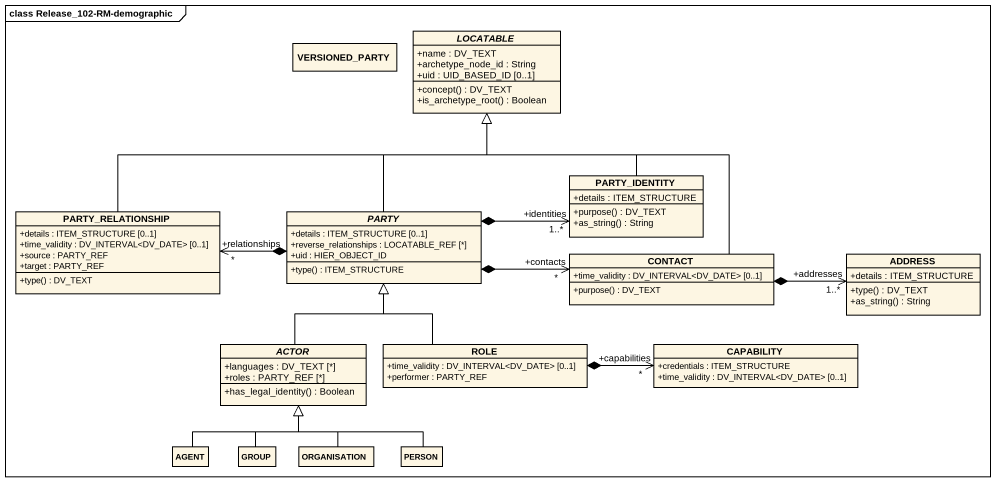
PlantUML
@startuml
mainframe class Release_102-RM-demographic
hide circle
hide empty members
skinparam classAttributeIconSize 0
abstract class LOCATABLE {
  +name : DV_TEXT
  +archetype_node_id : String
  +uid : UID_BASED_ID [0..1]
  +concept() : DV_TEXT
  +is_archetype_root() : Boolean
}
class VERSIONED_PARTY
class PARTY_IDENTITY {
  +details : ITEM_STRUCTURE
  +purpose() : DV_TEXT
  +as_string() : String
}
class PARTY_RELATIONSHIP {
  +details : ITEM_STRUCTURE [0..1]
  +time_validity : DV_INTERVAL<DV_DATE> [0..1]
  +source : PARTY_REF
  +target : PARTY_REF
  +type() : DV_TEXT
}
abstract class PARTY {
  +details : ITEM_STRUCTURE [0..1]
  +reverse_relationships : LOCATABLE_REF [*]
  +uid : HIER_OBJECT_ID
  +type() : ITEM_STRUCTURE
}
class CONTACT {
  +time_validity : DV_INTERVAL<DV_DATE> [0..1]
  +purpose() : DV_TEXT
}
class ADDRESS {
  +details : ITEM_STRUCTURE
  +type() : DV_TEXT
  +as_string() : String
}
abstract class "ACTOR" as ACTOR_ {
  +languages : DV_TEXT [*]
  +roles : PARTY_REF [*]
  +has_legal_identity() : Boolean
}
class ROLE {
  +time_validity : DV_INTERVAL<DV_DATE> [0..1]
  +performer : PARTY_REF
}
class CAPABILITY {
  +credentials : ITEM_STRUCTURE
  +time_validity : DV_INTERVAL<DV_DATE> [0..1]
}
class "AGENT" as AGENT_
class "GROUP" as GROUP_
class ORGANISATION
class "PERSON" as PERSON_
PARTY_IDENTITY -up-|> LOCATABLE
PARTY_RELATIONSHIP -right-|> LOCATABLE
PARTY -up-|> LOCATABLE
PARTY *-right-> "+identities\n1..*" PARTY_IDENTITY
PARTY *-left-> "+relationships\n*" PARTY_RELATIONSHIP
PARTY *-right-> "+contacts\n*" CONTACT
CONTACT -up-|> LOCATABLE
CONTACT *-right-> "+addresses\n1..*" ADDRESS
ACTOR_ -up-|> PARTY
ROLE -up-|> PARTY
ROLE *-right-> "+capabilities\n*" CAPABILITY
AGENT_ -up-|> ACTOR_
GROUP_ -up-|> ACTOR_
ORGANISATION -up-|> ACTOR_
PERSON_ -up-|> ACTOR_
@enduml
